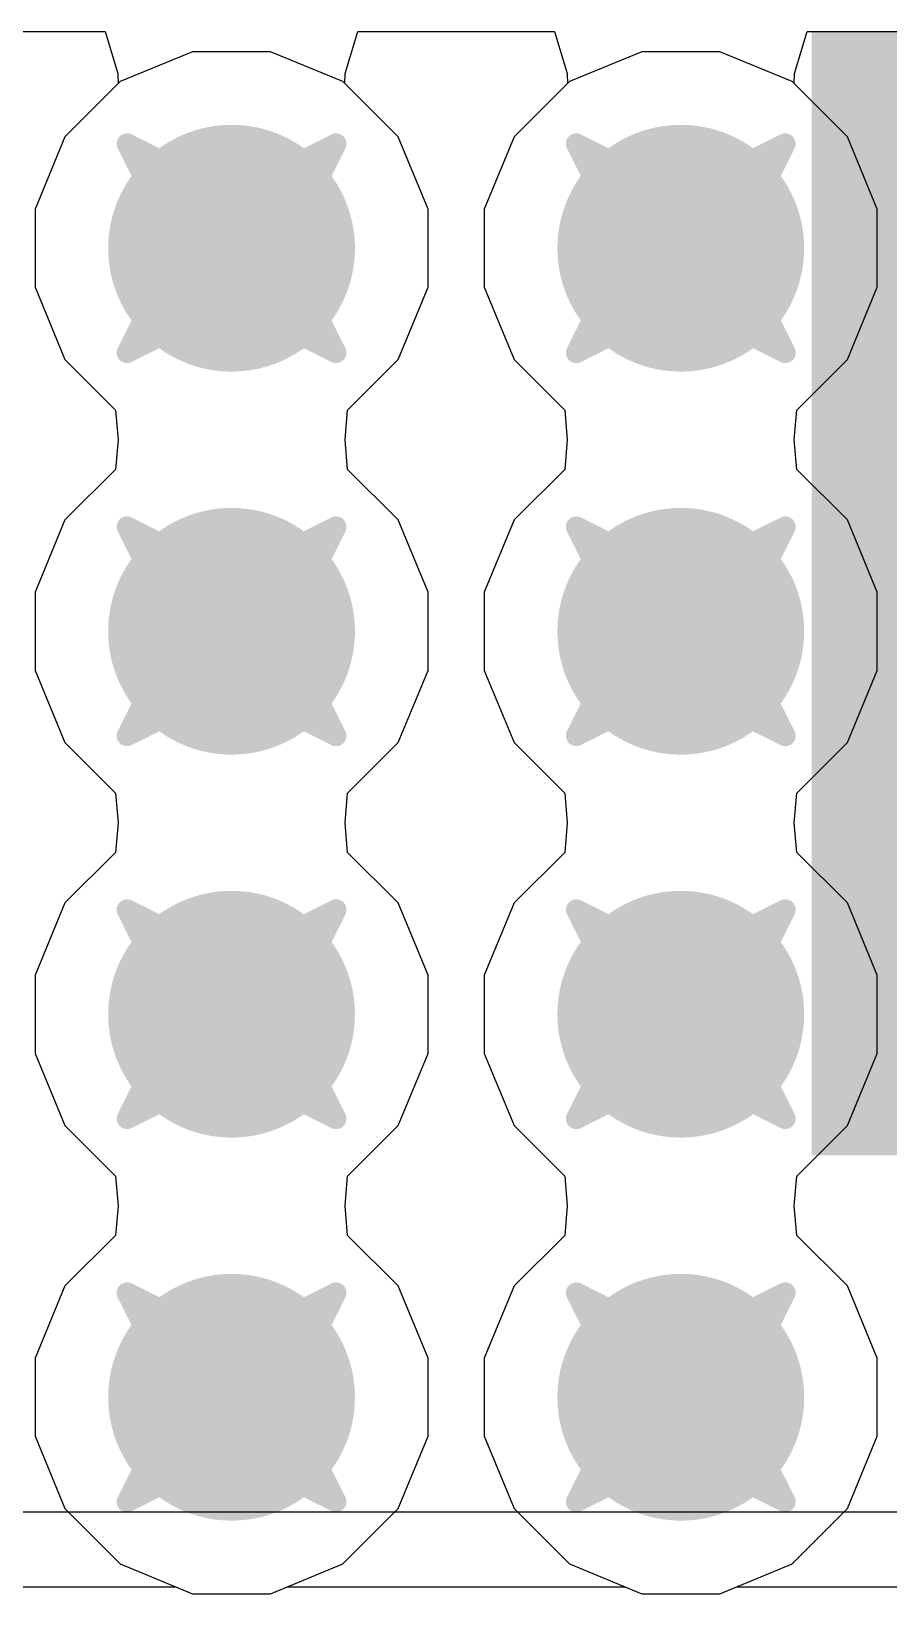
# Model space of a CAD drawing. Header units: inches. Extents: x 0 to 13.9, y -0.2 to 3.4.
# Drawn here: x 1.1628 to 1.2449, y 2.4462 to 2.5958 of the extents above; entities that cross this region are included whole.
import ezdxf

# ---------------------------------------------------------------- set-up
doc = ezdxf.new("R2010")
doc.units = ezdxf.units.IN
doc.header["$MEASUREMENT"] = 0
for name, color, linetype in [('Bottom Layer', 5, 'Continuous'), ('Drill Drawing', 1, 'Continuous'), ('Layer 1', 16, 'Continuous'), ('Layer 2', 76, 'Continuous'), ('Top Layer', 1, 'Continuous'), ('Top Paste', 8, 'Continuous'), ('Top Solder', 216, 'Continuous'), ('Via Holes', 16, 'Continuous')]:
    doc.layers.add(name, color=color, linetype=linetype)

msp = doc.modelspace()

# ---------------------------------------------------------------- hatches: boundary and pattern name
at = {"layer": 'Bottom Layer'}
h = msp.add_hatch(color=5, dxfattribs=at)
edge = h.paths.add_edge_path()
edge.add_arc((1.182, 2.575), 0.01181, 0, 360)
h = msp.add_hatch(color=5, dxfattribs=at)
edge = h.paths.add_edge_path()
edge.add_arc((1.225, 2.575), 0.01181, 0, 360)
h = msp.add_hatch(color=5, dxfattribs=at)
edge = h.paths.add_edge_path()
edge.add_arc((1.182, 2.53833), 0.01181, 0, 360)
h = msp.add_hatch(color=5, dxfattribs=at)
edge = h.paths.add_edge_path()
edge.add_arc((1.225, 2.53833), 0.01181, 0, 360)
h = msp.add_hatch(color=5, dxfattribs=at)
edge = h.paths.add_edge_path()
edge.add_arc((1.182, 2.50167), 0.01181, 0, 360)
h = msp.add_hatch(color=5, dxfattribs=at)
edge = h.paths.add_edge_path()
edge.add_arc((1.225, 2.50167), 0.01181, 0, 360)
h = msp.add_hatch(color=5, dxfattribs=at)
edge = h.paths.add_edge_path()
edge.add_arc((1.182, 2.465), 0.01181, 0, 360)
h = msp.add_hatch(color=5, dxfattribs=at)
edge = h.paths.add_edge_path()
edge.add_arc((1.225, 2.465), 0.01181, 0, 360)
at = {"layer": 'Layer 1'}
h = msp.add_hatch(color=16, dxfattribs=at)
edge = h.paths.add_edge_path()
edge.add_arc((1.182, 2.575), 0.01181, 0, 360)
h = msp.add_hatch(color=16, dxfattribs=at)
edge = h.paths.add_edge_path()
edge.add_arc((1.225, 2.575), 0.01181, 0, 360)
h = msp.add_hatch(color=16, dxfattribs=at)
edge = h.paths.add_edge_path()
edge.add_arc((1.182, 2.53833), 0.01181, 0, 360)
h = msp.add_hatch(color=16, dxfattribs=at)
edge = h.paths.add_edge_path()
edge.add_arc((1.225, 2.53833), 0.01181, 0, 360)
h = msp.add_hatch(color=16, dxfattribs=at)
edge = h.paths.add_edge_path()
edge.add_arc((1.182, 2.50167), 0.01181, 0, 360)
h = msp.add_hatch(color=16, dxfattribs=at)
edge = h.paths.add_edge_path()
edge.add_arc((1.225, 2.50167), 0.01181, 0, 360)
h = msp.add_hatch(color=16, dxfattribs=at)
edge = h.paths.add_edge_path()
edge.add_arc((1.182, 2.465), 0.01181, 0, 360)
h = msp.add_hatch(color=16, dxfattribs=at)
edge = h.paths.add_edge_path()
edge.add_arc((1.225, 2.465), 0.01181, 0, 360)
at = {"layer": 'Layer 2'}
h = msp.add_hatch(color=76, dxfattribs=at)
edge = h.paths.add_edge_path()
edge.add_arc((1.182, 2.575), 0.01181, 0, 360)
h = msp.add_hatch(color=76, dxfattribs=at)
edge = h.paths.add_edge_path()
edge.add_arc((1.225, 2.575), 0.01181, 0, 360)
h = msp.add_hatch(color=76, dxfattribs=at)
edge = h.paths.add_edge_path()
edge.add_arc((1.182, 2.53833), 0.01181, 0, 360)
h = msp.add_hatch(color=76, dxfattribs=at)
edge = h.paths.add_edge_path()
edge.add_arc((1.225, 2.53833), 0.01181, 0, 360)
h = msp.add_hatch(color=76, dxfattribs=at)
edge = h.paths.add_edge_path()
edge.add_arc((1.182, 2.50167), 0.01181, 0, 360)
h = msp.add_hatch(color=76, dxfattribs=at)
edge = h.paths.add_edge_path()
edge.add_arc((1.225, 2.50167), 0.01181, 0, 360)
h = msp.add_hatch(color=76, dxfattribs=at)
edge = h.paths.add_edge_path()
edge.add_arc((1.182, 2.465), 0.01181, 0, 360)
h = msp.add_hatch(color=76, dxfattribs=at)
edge = h.paths.add_edge_path()
edge.add_arc((1.225, 2.465), 0.01181, 0, 360)
at = {"layer": 'Top Layer'}
msp.add_hatch(color=1, dxfattribs=at).paths.add_polyline_path([(1.24154, 2.49217), (1.24154, 2.59177), (1.45846, 2.59177), (1.45846, 2.49217)])
h = msp.add_hatch(color=1, dxfattribs=at)
edge = h.paths.add_edge_path()
edge.add_arc((1.182, 2.575), 0.01181, 0, 360)
h = msp.add_hatch(color=1, dxfattribs=at)
edge = h.paths.add_edge_path()
edge.add_arc((1.225, 2.575), 0.01181, 0, 360)
h = msp.add_hatch(color=1, dxfattribs=at)
edge = h.paths.add_edge_path()
edge.add_arc((1.182, 2.53833), 0.01181, 0, 360)
h = msp.add_hatch(color=1, dxfattribs=at)
edge = h.paths.add_edge_path()
edge.add_arc((1.225, 2.53833), 0.01181, 0, 360)
h = msp.add_hatch(color=1, dxfattribs=at)
edge = h.paths.add_edge_path()
edge.add_arc((1.182, 2.50167), 0.01181, 0, 360)
h = msp.add_hatch(color=1, dxfattribs=at)
edge = h.paths.add_edge_path()
edge.add_arc((1.225, 2.50167), 0.01181, 0, 360)
h = msp.add_hatch(color=1, dxfattribs=at)
edge = h.paths.add_edge_path()
edge.add_arc((1.182, 2.465), 0.01181, 0, 360)
h = msp.add_hatch(color=1, dxfattribs=at)
edge = h.paths.add_edge_path()
edge.add_arc((1.225, 2.465), 0.01181, 0, 360)
at = {"layer": 'Top Paste'}
msp.add_hatch(color=8, dxfattribs=at).paths.add_polyline_path([(1.24154, 2.49217), (1.24154, 2.59177), (1.45846, 2.59177), (1.45846, 2.49217)])
at = {"layer": 'Top Solder'}
msp.add_hatch(color=216, dxfattribs=at).paths.add_polyline_path([(1.23754, 2.48817), (1.23754, 2.59577), (1.46246, 2.59577), (1.46246, 2.48817)])
at = {"layer": 'Via Holes'}
h = msp.add_hatch(color=7, dxfattribs=at)
edge = h.paths.add_edge_path()
edge.add_arc((1.182, 2.575), 0.00591, 0, 360)
h = msp.add_hatch(color=7, dxfattribs=at)
edge = h.paths.add_edge_path()
edge.add_arc((1.225, 2.575), 0.00591, 0, 360)
h = msp.add_hatch(color=7, dxfattribs=at)
edge = h.paths.add_edge_path()
edge.add_arc((1.182, 2.53833), 0.00591, 0, 360)
h = msp.add_hatch(color=7, dxfattribs=at)
edge = h.paths.add_edge_path()
edge.add_arc((1.225, 2.53833), 0.00591, 0, 360)
h = msp.add_hatch(color=7, dxfattribs=at)
edge = h.paths.add_edge_path()
edge.add_arc((1.182, 2.50167), 0.00591, 0, 360)
h = msp.add_hatch(color=7, dxfattribs=at)
edge = h.paths.add_edge_path()
edge.add_arc((1.225, 2.50167), 0.00591, 0, 360)
h = msp.add_hatch(color=7, dxfattribs=at)
edge = h.paths.add_edge_path()
edge.add_arc((1.182, 2.465), 0.00591, 0, 360)
h = msp.add_hatch(color=7, dxfattribs=at)
edge = h.paths.add_edge_path()
edge.add_arc((1.225, 2.465), 0.00591, 0, 360)

# ---------------------------------------------------------------- linework, layer by layer
at = {"layer": 'Bottom Layer'}
for p, q in [((1.17826, 2.59381), (1.17134, 2.59095)), ((1.18574, 2.59381), (1.17826, 2.59381)), ((1.19266, 2.59095), (1.18574, 2.59381)), ((1.22126, 2.59381), (1.21434, 2.59095)), ((1.22874, 2.59381), (1.22126, 2.59381)), ((1.23566, 2.59095), (1.22874, 2.59381)), ((1.17134, 2.59095), (1.16605, 2.58566)), ((1.19795, 2.58566), (1.19266, 2.59095)), ((1.21434, 2.59095), (1.20905, 2.58566)), ((1.24095, 2.58566), (1.23566, 2.59095)), ((1.16605, 2.58566), (1.16319, 2.57874)), ((1.20081, 2.57874), (1.19795, 2.58566)), ((1.20905, 2.58566), (1.20619, 2.57874)), ((1.24381, 2.57874), (1.24095, 2.58566)), ((1.16319, 2.57874), (1.16319, 2.57126)), ((1.20081, 2.57126), (1.20081, 2.57874)), ((1.20619, 2.57874), (1.20619, 2.57126)), ((1.24381, 2.57126), (1.24381, 2.57874)), ((1.16319, 2.57126), (1.16605, 2.56434)), ((1.19795, 2.56434), (1.20081, 2.57126)), ((1.20619, 2.57126), (1.20905, 2.56434)), ((1.24095, 2.56434), (1.24381, 2.57126)), ((1.16605, 2.56434), (1.17089, 2.55951)), ((1.19311, 2.55951), (1.19795, 2.56434)), ((1.20905, 2.56434), (1.21389, 2.55951)), ((1.23611, 2.55951), (1.24095, 2.56434)), ((1.17089, 2.55951), (1.17114, 2.55667)), ((1.19286, 2.55667), (1.19311, 2.55951)), ((1.21389, 2.55951), (1.21414, 2.55667)), ((1.23586, 2.55667), (1.23611, 2.55951)), ((1.17114, 2.55667), (1.17089, 2.55383)), ((1.19311, 2.55383), (1.19286, 2.55667)), ((1.21414, 2.55667), (1.21389, 2.55383)), ((1.23611, 2.55383), (1.23586, 2.55667)), ((1.17089, 2.55383), (1.16605, 2.54899)), ((1.19795, 2.54899), (1.19311, 2.55383)), ((1.21389, 2.55383), (1.20905, 2.54899)), ((1.24095, 2.54899), (1.23611, 2.55383)), ((1.16605, 2.54899), (1.16319, 2.54207)), ((1.20081, 2.54207), (1.19795, 2.54899)), ((1.20905, 2.54899), (1.20619, 2.54207)), ((1.24381, 2.54207), (1.24095, 2.54899)), ((1.16319, 2.54207), (1.16319, 2.53459)), ((1.20081, 2.53459), (1.20081, 2.54207)), ((1.20619, 2.54207), (1.20619, 2.53459)), ((1.24381, 2.53459), (1.24381, 2.54207)), ((1.16319, 2.53459), (1.16605, 2.52768)), ((1.19795, 2.52768), (1.20081, 2.53459)), ((1.20619, 2.53459), (1.20905, 2.52768)), ((1.24095, 2.52768), (1.24381, 2.53459)), ((1.16605, 2.52768), (1.17089, 2.52284)), ((1.19311, 2.52284), (1.19795, 2.52768)), ((1.20905, 2.52768), (1.21389, 2.52284)), ((1.23611, 2.52284), (1.24095, 2.52768)), ((1.17089, 2.52284), (1.17114, 2.52)), ((1.19286, 2.52), (1.19311, 2.52284)), ((1.21389, 2.52284), (1.21414, 2.52)), ((1.23586, 2.52), (1.23611, 2.52284)), ((1.17114, 2.52), (1.17089, 2.51716)), ((1.19311, 2.51716), (1.19286, 2.52)), ((1.21414, 2.52), (1.21389, 2.51716)), ((1.23611, 2.51716), (1.23586, 2.52)), ((1.17089, 2.51716), (1.16605, 2.51232)), ((1.19795, 2.51232), (1.19311, 2.51716)), ((1.21389, 2.51716), (1.20905, 2.51232)), ((1.24095, 2.51232), (1.23611, 2.51716)), ((1.16605, 2.51232), (1.16319, 2.50541)), ((1.20081, 2.50541), (1.19795, 2.51232)), ((1.20905, 2.51232), (1.20619, 2.50541)), ((1.24381, 2.50541), (1.24095, 2.51232)), ((1.16319, 2.50541), (1.16319, 2.49792)), ((1.20081, 2.49792), (1.20081, 2.50541)), ((1.20619, 2.50541), (1.20619, 2.49792)), ((1.24381, 2.49792), (1.24381, 2.50541)), ((1.16319, 2.49792), (1.16605, 2.49101)), ((1.19795, 2.49101), (1.20081, 2.49792)), ((1.20619, 2.49792), (1.20905, 2.49101)), ((1.24095, 2.49101), (1.24381, 2.49792)), ((1.16605, 2.49101), (1.17089, 2.48617)), ((1.19311, 2.48617), (1.19795, 2.49101)), ((1.20905, 2.49101), (1.21389, 2.48617)), ((1.23611, 2.48617), (1.24095, 2.49101)), ((1.17089, 2.48617), (1.17114, 2.48333)), ((1.19286, 2.48333), (1.19311, 2.48617)), ((1.21389, 2.48617), (1.21414, 2.48333)), ((1.23586, 2.48333), (1.23611, 2.48617)), ((1.17114, 2.48333), (1.17089, 2.48049)), ((1.19311, 2.48049), (1.19286, 2.48333)), ((1.21414, 2.48333), (1.21389, 2.48049)), ((1.23611, 2.48049), (1.23586, 2.48333)), ((1.17089, 2.48049), (1.16605, 2.47566)), ((1.19795, 2.47566), (1.19311, 2.48049)), ((1.21389, 2.48049), (1.20905, 2.47566)), ((1.24095, 2.47566), (1.23611, 2.48049)), ((1.16605, 2.47566), (1.16319, 2.46874)), ((1.20081, 2.46874), (1.19795, 2.47566)), ((1.20905, 2.47566), (1.20619, 2.46874)), ((1.24381, 2.46874), (1.24095, 2.47566)), ((1.16319, 2.46874), (1.16319, 2.46126)), ((1.20081, 2.46126), (1.20081, 2.46874)), ((1.20619, 2.46874), (1.20619, 2.46126)), ((1.24381, 2.46126), (1.24381, 2.46874)), ((1.16319, 2.46126), (1.16605, 2.45434)), ((1.19795, 2.45434), (1.20081, 2.46126)), ((1.20619, 2.46126), (1.20905, 2.45434)), ((1.24095, 2.45434), (1.24381, 2.46126)), ((1.16605, 2.45434), (1.17134, 2.44905)), ((1.19266, 2.44905), (1.19795, 2.45434)), ((1.20905, 2.45434), (1.21434, 2.44905)), ((1.23566, 2.44905), (1.24095, 2.45434)), ((1.17134, 2.44905), (1.17826, 2.44619)), ((1.18574, 2.44619), (1.19266, 2.44905)), ((1.21434, 2.44905), (1.22126, 2.44619)), ((1.22874, 2.44619), (1.23566, 2.44905)), ((1.17826, 2.44619), (1.18574, 2.44619)), ((1.22126, 2.44619), (1.22874, 2.44619))]:
    msp.add_line(p, q, dxfattribs=at)
at = {"layer": 'Drill Drawing'}
for points in [[(1.172, 2.585, 0.002, 0.002, 0), (1.182, 2.58, 0.002, 0.002, 0)], [(1.172, 2.585, 0.002, 0.002, 0), (1.177, 2.575, 0.002, 0.002, 0)], [(1.182, 2.58, 0.002, 0.002, 0), (1.192, 2.585, 0.002, 0.002, 0)], [(1.187, 2.575, 0.002, 0.002, 0), (1.192, 2.585, 0.002, 0.002, 0)], [(1.215, 2.585, 0.002, 0.002, 0), (1.225, 2.58, 0.002, 0.002, 0)], [(1.215, 2.585, 0.002, 0.002, 0), (1.22, 2.575, 0.002, 0.002, 0)], [(1.225, 2.58, 0.002, 0.002, 0), (1.235, 2.585, 0.002, 0.002, 0)], [(1.23, 2.575, 0.002, 0.002, 0), (1.235, 2.585, 0.002, 0.002, 0)], [(1.176, 2.581, 0.002, 0.002, 0), (1.182, 2.578, 0.002, 0.002, 0)], [(1.176, 2.581, 0.002, 0.002, 0), (1.179, 2.575, 0.002, 0.002, 0)], [(1.182, 2.578, 0.002, 0.002, 0), (1.188, 2.581, 0.002, 0.002, 0)], [(1.185, 2.575, 0.002, 0.002, 0), (1.188, 2.581, 0.002, 0.002, 0)], [(1.219, 2.581, 0.002, 0.002, 0), (1.225, 2.578, 0.002, 0.002, 0)], [(1.219, 2.581, 0.002, 0.002, 0), (1.222, 2.575, 0.002, 0.002, 0)], [(1.225, 2.578, 0.002, 0.002, 0), (1.231, 2.581, 0.002, 0.002, 0)], [(1.228, 2.575, 0.002, 0.002, 0), (1.231, 2.581, 0.002, 0.002, 0)], [(1.172, 2.565, 0.002, 0.002, 0), (1.177, 2.575, 0.002, 0.002, 0)], [(1.176, 2.569, 0.002, 0.002, 0), (1.179, 2.575, 0.002, 0.002, 0)], [(1.185, 2.575, 0.002, 0.002, 0), (1.188, 2.569, 0.002, 0.002, 0)], [(1.187, 2.575, 0.002, 0.002, 0), (1.192, 2.565, 0.002, 0.002, 0)], [(1.215, 2.565, 0.002, 0.002, 0), (1.22, 2.575, 0.002, 0.002, 0)], [(1.219, 2.569, 0.002, 0.002, 0), (1.222, 2.575, 0.002, 0.002, 0)], [(1.228, 2.575, 0.002, 0.002, 0), (1.231, 2.569, 0.002, 0.002, 0)], [(1.23, 2.575, 0.002, 0.002, 0), (1.235, 2.565, 0.002, 0.002, 0)], [(1.176, 2.569, 0.002, 0.002, 0), (1.182, 2.572, 0.002, 0.002, 0)], [(1.182, 2.572, 0.002, 0.002, 0), (1.188, 2.569, 0.002, 0.002, 0)], [(1.219, 2.569, 0.002, 0.002, 0), (1.225, 2.572, 0.002, 0.002, 0)], [(1.225, 2.572, 0.002, 0.002, 0), (1.231, 2.569, 0.002, 0.002, 0)], [(1.172, 2.565, 0.002, 0.002, 0), (1.182, 2.57, 0.002, 0.002, 0)], [(1.182, 2.57, 0.002, 0.002, 0), (1.192, 2.565, 0.002, 0.002, 0)], [(1.215, 2.565, 0.002, 0.002, 0), (1.225, 2.57, 0.002, 0.002, 0)], [(1.225, 2.57, 0.002, 0.002, 0), (1.235, 2.565, 0.002, 0.002, 0)], [(1.172, 2.54833, 0.002, 0.002, 0), (1.182, 2.54333, 0.002, 0.002, 0)], [(1.172, 2.54833, 0.002, 0.002, 0), (1.177, 2.53833, 0.002, 0.002, 0)], [(1.182, 2.54333, 0.002, 0.002, 0), (1.192, 2.54833, 0.002, 0.002, 0)], [(1.187, 2.53833, 0.002, 0.002, 0), (1.192, 2.54833, 0.002, 0.002, 0)], [(1.215, 2.54833, 0.002, 0.002, 0), (1.225, 2.54333, 0.002, 0.002, 0)], [(1.215, 2.54833, 0.002, 0.002, 0), (1.22, 2.53833, 0.002, 0.002, 0)], [(1.225, 2.54333, 0.002, 0.002, 0), (1.235, 2.54833, 0.002, 0.002, 0)], [(1.23, 2.53833, 0.002, 0.002, 0), (1.235, 2.54833, 0.002, 0.002, 0)], [(1.176, 2.54433, 0.002, 0.002, 0), (1.182, 2.54133, 0.002, 0.002, 0)], [(1.176, 2.54433, 0.002, 0.002, 0), (1.179, 2.53833, 0.002, 0.002, 0)], [(1.182, 2.54133, 0.002, 0.002, 0), (1.188, 2.54433, 0.002, 0.002, 0)], [(1.185, 2.53833, 0.002, 0.002, 0), (1.188, 2.54433, 0.002, 0.002, 0)], [(1.219, 2.54433, 0.002, 0.002, 0), (1.225, 2.54133, 0.002, 0.002, 0)], [(1.219, 2.54433, 0.002, 0.002, 0), (1.222, 2.53833, 0.002, 0.002, 0)], [(1.225, 2.54133, 0.002, 0.002, 0), (1.231, 2.54433, 0.002, 0.002, 0)], [(1.228, 2.53833, 0.002, 0.002, 0), (1.231, 2.54433, 0.002, 0.002, 0)], [(1.172, 2.52833, 0.002, 0.002, 0), (1.177, 2.53833, 0.002, 0.002, 0)], [(1.176, 2.53233, 0.002, 0.002, 0), (1.179, 2.53833, 0.002, 0.002, 0)], [(1.185, 2.53833, 0.002, 0.002, 0), (1.188, 2.53233, 0.002, 0.002, 0)], [(1.187, 2.53833, 0.002, 0.002, 0), (1.192, 2.52833, 0.002, 0.002, 0)], [(1.215, 2.52833, 0.002, 0.002, 0), (1.22, 2.53833, 0.002, 0.002, 0)], [(1.219, 2.53233, 0.002, 0.002, 0), (1.222, 2.53833, 0.002, 0.002, 0)], [(1.228, 2.53833, 0.002, 0.002, 0), (1.231, 2.53233, 0.002, 0.002, 0)], [(1.23, 2.53833, 0.002, 0.002, 0), (1.235, 2.52833, 0.002, 0.002, 0)], [(1.176, 2.53233, 0.002, 0.002, 0), (1.182, 2.53533, 0.002, 0.002, 0)], [(1.182, 2.53533, 0.002, 0.002, 0), (1.188, 2.53233, 0.002, 0.002, 0)], [(1.219, 2.53233, 0.002, 0.002, 0), (1.225, 2.53533, 0.002, 0.002, 0)], [(1.225, 2.53533, 0.002, 0.002, 0), (1.231, 2.53233, 0.002, 0.002, 0)], [(1.172, 2.52833, 0.002, 0.002, 0), (1.182, 2.53333, 0.002, 0.002, 0)], [(1.182, 2.53333, 0.002, 0.002, 0), (1.192, 2.52833, 0.002, 0.002, 0)], [(1.215, 2.52833, 0.002, 0.002, 0), (1.225, 2.53333, 0.002, 0.002, 0)], [(1.225, 2.53333, 0.002, 0.002, 0), (1.235, 2.52833, 0.002, 0.002, 0)], [(1.172, 2.51167, 0.002, 0.002, 0), (1.182, 2.50667, 0.002, 0.002, 0)], [(1.172, 2.51167, 0.002, 0.002, 0), (1.177, 2.50167, 0.002, 0.002, 0)], [(1.182, 2.50667, 0.002, 0.002, 0), (1.192, 2.51167, 0.002, 0.002, 0)], [(1.187, 2.50167, 0.002, 0.002, 0), (1.192, 2.51167, 0.002, 0.002, 0)], [(1.215, 2.51167, 0.002, 0.002, 0), (1.225, 2.50667, 0.002, 0.002, 0)], [(1.215, 2.51167, 0.002, 0.002, 0), (1.22, 2.50167, 0.002, 0.002, 0)], [(1.225, 2.50667, 0.002, 0.002, 0), (1.235, 2.51167, 0.002, 0.002, 0)], [(1.23, 2.50167, 0.002, 0.002, 0), (1.235, 2.51167, 0.002, 0.002, 0)], [(1.176, 2.50767, 0.002, 0.002, 0), (1.182, 2.50467, 0.002, 0.002, 0)], [(1.176, 2.50767, 0.002, 0.002, 0), (1.179, 2.50167, 0.002, 0.002, 0)], [(1.182, 2.50467, 0.002, 0.002, 0), (1.188, 2.50767, 0.002, 0.002, 0)], [(1.185, 2.50167, 0.002, 0.002, 0), (1.188, 2.50767, 0.002, 0.002, 0)], [(1.219, 2.50767, 0.002, 0.002, 0), (1.225, 2.50467, 0.002, 0.002, 0)], [(1.219, 2.50767, 0.002, 0.002, 0), (1.222, 2.50167, 0.002, 0.002, 0)], [(1.225, 2.50467, 0.002, 0.002, 0), (1.231, 2.50767, 0.002, 0.002, 0)], [(1.228, 2.50167, 0.002, 0.002, 0), (1.231, 2.50767, 0.002, 0.002, 0)], [(1.172, 2.49167, 0.002, 0.002, 0), (1.177, 2.50167, 0.002, 0.002, 0)], [(1.176, 2.49567, 0.002, 0.002, 0), (1.179, 2.50167, 0.002, 0.002, 0)], [(1.185, 2.50167, 0.002, 0.002, 0), (1.188, 2.49567, 0.002, 0.002, 0)], [(1.187, 2.50167, 0.002, 0.002, 0), (1.192, 2.49167, 0.002, 0.002, 0)], [(1.215, 2.49167, 0.002, 0.002, 0), (1.22, 2.50167, 0.002, 0.002, 0)], [(1.219, 2.49567, 0.002, 0.002, 0), (1.222, 2.50167, 0.002, 0.002, 0)], [(1.228, 2.50167, 0.002, 0.002, 0), (1.231, 2.49567, 0.002, 0.002, 0)], [(1.23, 2.50167, 0.002, 0.002, 0), (1.235, 2.49167, 0.002, 0.002, 0)], [(1.176, 2.49567, 0.002, 0.002, 0), (1.182, 2.49867, 0.002, 0.002, 0)], [(1.182, 2.49867, 0.002, 0.002, 0), (1.188, 2.49567, 0.002, 0.002, 0)], [(1.219, 2.49567, 0.002, 0.002, 0), (1.225, 2.49867, 0.002, 0.002, 0)], [(1.225, 2.49867, 0.002, 0.002, 0), (1.231, 2.49567, 0.002, 0.002, 0)], [(1.172, 2.49167, 0.002, 0.002, 0), (1.182, 2.49667, 0.002, 0.002, 0)], [(1.182, 2.49667, 0.002, 0.002, 0), (1.192, 2.49167, 0.002, 0.002, 0)], [(1.215, 2.49167, 0.002, 0.002, 0), (1.225, 2.49667, 0.002, 0.002, 0)], [(1.225, 2.49667, 0.002, 0.002, 0), (1.235, 2.49167, 0.002, 0.002, 0)], [(1.172, 2.475, 0.002, 0.002, 0), (1.182, 2.47, 0.002, 0.002, 0)], [(1.172, 2.475, 0.002, 0.002, 0), (1.177, 2.465, 0.002, 0.002, 0)], [(1.182, 2.47, 0.002, 0.002, 0), (1.192, 2.475, 0.002, 0.002, 0)], [(1.187, 2.465, 0.002, 0.002, 0), (1.192, 2.475, 0.002, 0.002, 0)], [(1.215, 2.475, 0.002, 0.002, 0), (1.225, 2.47, 0.002, 0.002, 0)], [(1.215, 2.475, 0.002, 0.002, 0), (1.22, 2.465, 0.002, 0.002, 0)], [(1.225, 2.47, 0.002, 0.002, 0), (1.235, 2.475, 0.002, 0.002, 0)], [(1.23, 2.465, 0.002, 0.002, 0), (1.235, 2.475, 0.002, 0.002, 0)], [(1.176, 2.471, 0.002, 0.002, 0), (1.182, 2.468, 0.002, 0.002, 0)], [(1.176, 2.471, 0.002, 0.002, 0), (1.179, 2.465, 0.002, 0.002, 0)], [(1.182, 2.468, 0.002, 0.002, 0), (1.188, 2.471, 0.002, 0.002, 0)], [(1.185, 2.465, 0.002, 0.002, 0), (1.188, 2.471, 0.002, 0.002, 0)], [(1.219, 2.471, 0.002, 0.002, 0), (1.225, 2.468, 0.002, 0.002, 0)], [(1.219, 2.471, 0.002, 0.002, 0), (1.222, 2.465, 0.002, 0.002, 0)], [(1.225, 2.468, 0.002, 0.002, 0), (1.231, 2.471, 0.002, 0.002, 0)], [(1.228, 2.465, 0.002, 0.002, 0), (1.231, 2.471, 0.002, 0.002, 0)], [(1.172, 2.455, 0.002, 0.002, 0), (1.177, 2.465, 0.002, 0.002, 0)], [(1.176, 2.459, 0.002, 0.002, 0), (1.179, 2.465, 0.002, 0.002, 0)], [(1.185, 2.465, 0.002, 0.002, 0), (1.188, 2.459, 0.002, 0.002, 0)], [(1.187, 2.465, 0.002, 0.002, 0), (1.192, 2.455, 0.002, 0.002, 0)], [(1.215, 2.455, 0.002, 0.002, 0), (1.22, 2.465, 0.002, 0.002, 0)], [(1.219, 2.459, 0.002, 0.002, 0), (1.222, 2.465, 0.002, 0.002, 0)], [(1.228, 2.465, 0.002, 0.002, 0), (1.231, 2.459, 0.002, 0.002, 0)], [(1.23, 2.465, 0.002, 0.002, 0), (1.235, 2.455, 0.002, 0.002, 0)], [(1.176, 2.459, 0.002, 0.002, 0), (1.182, 2.462, 0.002, 0.002, 0)], [(1.182, 2.462, 0.002, 0.002, 0), (1.188, 2.459, 0.002, 0.002, 0)], [(1.219, 2.459, 0.002, 0.002, 0), (1.225, 2.462, 0.002, 0.002, 0)], [(1.225, 2.462, 0.002, 0.002, 0), (1.231, 2.459, 0.002, 0.002, 0)], [(1.172, 2.455, 0.002, 0.002, 0), (1.182, 2.46, 0.002, 0.002, 0)], [(1.182, 2.46, 0.002, 0.002, 0), (1.192, 2.455, 0.002, 0.002, 0)], [(1.215, 2.455, 0.002, 0.002, 0), (1.225, 2.46, 0.002, 0.002, 0)], [(1.225, 2.46, 0.002, 0.002, 0), (1.235, 2.455, 0.002, 0.002, 0)]]:
    msp.add_lwpolyline(points, format="xyseb", dxfattribs=at)
for points in [[(1.1715, 2.585, 0.001, 0.001, 1), (1.1725, 2.585, 0.001, 0.001, 1)], [(1.1715, 2.585, 0.001, 0.001, 1), (1.1725, 2.585, 0.001, 0.001, 1)], [(1.1915, 2.585, 0.001, 0.001, 1), (1.1925, 2.585, 0.001, 0.001, 1)], [(1.1915, 2.585, 0.001, 0.001, 1), (1.1925, 2.585, 0.001, 0.001, 1)], [(1.2145, 2.585, 0.001, 0.001, 1), (1.2155, 2.585, 0.001, 0.001, 1)], [(1.2145, 2.585, 0.001, 0.001, 1), (1.2155, 2.585, 0.001, 0.001, 1)], [(1.2345, 2.585, 0.001, 0.001, 1), (1.2355, 2.585, 0.001, 0.001, 1)], [(1.2345, 2.585, 0.001, 0.001, 1), (1.2355, 2.585, 0.001, 0.001, 1)], [(1.1755, 2.581, 0.001, 0.001, 1), (1.1765, 2.581, 0.001, 0.001, 1)], [(1.1755, 2.581, 0.001, 0.001, 1), (1.1765, 2.581, 0.001, 0.001, 1)], [(1.1875, 2.581, 0.001, 0.001, 1), (1.1885, 2.581, 0.001, 0.001, 1)], [(1.1875, 2.581, 0.001, 0.001, 1), (1.1885, 2.581, 0.001, 0.001, 1)], [(1.2185, 2.581, 0.001, 0.001, 1), (1.2195, 2.581, 0.001, 0.001, 1)], [(1.2185, 2.581, 0.001, 0.001, 1), (1.2195, 2.581, 0.001, 0.001, 1)], [(1.2305, 2.581, 0.001, 0.001, 1), (1.2315, 2.581, 0.001, 0.001, 1)], [(1.2305, 2.581, 0.001, 0.001, 1), (1.2315, 2.581, 0.001, 0.001, 1)], [(1.1815, 2.58, 0.001, 0.001, 1), (1.1825, 2.58, 0.001, 0.001, 1)], [(1.1815, 2.58, 0.001, 0.001, 1), (1.1825, 2.58, 0.001, 0.001, 1)], [(1.2245, 2.58, 0.001, 0.001, 1), (1.2255, 2.58, 0.001, 0.001, 1)], [(1.2245, 2.58, 0.001, 0.001, 1), (1.2255, 2.58, 0.001, 0.001, 1)], [(1.1815, 2.578, 0.001, 0.001, 1), (1.1825, 2.578, 0.001, 0.001, 1)], [(1.1815, 2.578, 0.001, 0.001, 1), (1.1825, 2.578, 0.001, 0.001, 1)], [(1.2245, 2.578, 0.001, 0.001, 1), (1.2255, 2.578, 0.001, 0.001, 1)], [(1.2245, 2.578, 0.001, 0.001, 1), (1.2255, 2.578, 0.001, 0.001, 1)], [(1.1765, 2.575, 0.001, 0.001, 1), (1.1775, 2.575, 0.001, 0.001, 1)], [(1.1765, 2.575, 0.001, 0.001, 1), (1.1775, 2.575, 0.001, 0.001, 1)], [(1.1785, 2.575, 0.001, 0.001, 1), (1.1795, 2.575, 0.001, 0.001, 1)], [(1.1785, 2.575, 0.001, 0.001, 1), (1.1795, 2.575, 0.001, 0.001, 1)], [(1.1845, 2.575, 0.001, 0.001, 1), (1.1855, 2.575, 0.001, 0.001, 1)], [(1.1845, 2.575, 0.001, 0.001, 1), (1.1855, 2.575, 0.001, 0.001, 1)], [(1.1865, 2.575, 0.001, 0.001, 1), (1.1875, 2.575, 0.001, 0.001, 1)], [(1.1865, 2.575, 0.001, 0.001, 1), (1.1875, 2.575, 0.001, 0.001, 1)], [(1.2195, 2.575, 0.001, 0.001, 1), (1.2205, 2.575, 0.001, 0.001, 1)], [(1.2195, 2.575, 0.001, 0.001, 1), (1.2205, 2.575, 0.001, 0.001, 1)], [(1.2215, 2.575, 0.001, 0.001, 1), (1.2225, 2.575, 0.001, 0.001, 1)], [(1.2215, 2.575, 0.001, 0.001, 1), (1.2225, 2.575, 0.001, 0.001, 1)], [(1.2275, 2.575, 0.001, 0.001, 1), (1.2285, 2.575, 0.001, 0.001, 1)], [(1.2275, 2.575, 0.001, 0.001, 1), (1.2285, 2.575, 0.001, 0.001, 1)], [(1.2295, 2.575, 0.001, 0.001, 1), (1.2305, 2.575, 0.001, 0.001, 1)], [(1.2295, 2.575, 0.001, 0.001, 1), (1.2305, 2.575, 0.001, 0.001, 1)], [(1.1815, 2.572, 0.001, 0.001, 1), (1.1825, 2.572, 0.001, 0.001, 1)], [(1.1815, 2.572, 0.001, 0.001, 1), (1.1825, 2.572, 0.001, 0.001, 1)], [(1.2245, 2.572, 0.001, 0.001, 1), (1.2255, 2.572, 0.001, 0.001, 1)], [(1.2245, 2.572, 0.001, 0.001, 1), (1.2255, 2.572, 0.001, 0.001, 1)], [(1.1755, 2.569, 0.001, 0.001, 1), (1.1765, 2.569, 0.001, 0.001, 1)], [(1.1755, 2.569, 0.001, 0.001, 1), (1.1765, 2.569, 0.001, 0.001, 1)], [(1.1815, 2.57, 0.001, 0.001, 1), (1.1825, 2.57, 0.001, 0.001, 1)], [(1.1815, 2.57, 0.001, 0.001, 1), (1.1825, 2.57, 0.001, 0.001, 1)], [(1.1875, 2.569, 0.001, 0.001, 1), (1.1885, 2.569, 0.001, 0.001, 1)], [(1.1875, 2.569, 0.001, 0.001, 1), (1.1885, 2.569, 0.001, 0.001, 1)], [(1.2185, 2.569, 0.001, 0.001, 1), (1.2195, 2.569, 0.001, 0.001, 1)], [(1.2185, 2.569, 0.001, 0.001, 1), (1.2195, 2.569, 0.001, 0.001, 1)], [(1.2245, 2.57, 0.001, 0.001, 1), (1.2255, 2.57, 0.001, 0.001, 1)], [(1.2245, 2.57, 0.001, 0.001, 1), (1.2255, 2.57, 0.001, 0.001, 1)], [(1.2305, 2.569, 0.001, 0.001, 1), (1.2315, 2.569, 0.001, 0.001, 1)], [(1.2305, 2.569, 0.001, 0.001, 1), (1.2315, 2.569, 0.001, 0.001, 1)], [(1.1715, 2.565, 0.001, 0.001, 1), (1.1725, 2.565, 0.001, 0.001, 1)], [(1.1715, 2.565, 0.001, 0.001, 1), (1.1725, 2.565, 0.001, 0.001, 1)], [(1.1915, 2.565, 0.001, 0.001, 1), (1.1925, 2.565, 0.001, 0.001, 1)], [(1.1915, 2.565, 0.001, 0.001, 1), (1.1925, 2.565, 0.001, 0.001, 1)], [(1.2145, 2.565, 0.001, 0.001, 1), (1.2155, 2.565, 0.001, 0.001, 1)], [(1.2145, 2.565, 0.001, 0.001, 1), (1.2155, 2.565, 0.001, 0.001, 1)], [(1.2345, 2.565, 0.001, 0.001, 1), (1.2355, 2.565, 0.001, 0.001, 1)], [(1.2345, 2.565, 0.001, 0.001, 1), (1.2355, 2.565, 0.001, 0.001, 1)], [(1.1715, 2.54833, 0.001, 0.001, 1), (1.1725, 2.54833, 0.001, 0.001, 1)], [(1.1715, 2.54833, 0.001, 0.001, 1), (1.1725, 2.54833, 0.001, 0.001, 1)], [(1.1915, 2.54833, 0.001, 0.001, 1), (1.1925, 2.54833, 0.001, 0.001, 1)], [(1.1915, 2.54833, 0.001, 0.001, 1), (1.1925, 2.54833, 0.001, 0.001, 1)], [(1.2145, 2.54833, 0.001, 0.001, 1), (1.2155, 2.54833, 0.001, 0.001, 1)], [(1.2145, 2.54833, 0.001, 0.001, 1), (1.2155, 2.54833, 0.001, 0.001, 1)], [(1.2345, 2.54833, 0.001, 0.001, 1), (1.2355, 2.54833, 0.001, 0.001, 1)], [(1.2345, 2.54833, 0.001, 0.001, 1), (1.2355, 2.54833, 0.001, 0.001, 1)], [(1.1755, 2.54433, 0.001, 0.001, 1), (1.1765, 2.54433, 0.001, 0.001, 1)], [(1.1755, 2.54433, 0.001, 0.001, 1), (1.1765, 2.54433, 0.001, 0.001, 1)], [(1.1875, 2.54433, 0.001, 0.001, 1), (1.1885, 2.54433, 0.001, 0.001, 1)], [(1.1875, 2.54433, 0.001, 0.001, 1), (1.1885, 2.54433, 0.001, 0.001, 1)], [(1.2185, 2.54433, 0.001, 0.001, 1), (1.2195, 2.54433, 0.001, 0.001, 1)], [(1.2185, 2.54433, 0.001, 0.001, 1), (1.2195, 2.54433, 0.001, 0.001, 1)], [(1.2305, 2.54433, 0.001, 0.001, 1), (1.2315, 2.54433, 0.001, 0.001, 1)], [(1.2305, 2.54433, 0.001, 0.001, 1), (1.2315, 2.54433, 0.001, 0.001, 1)], [(1.1815, 2.54333, 0.001, 0.001, 1), (1.1825, 2.54333, 0.001, 0.001, 1)], [(1.1815, 2.54333, 0.001, 0.001, 1), (1.1825, 2.54333, 0.001, 0.001, 1)], [(1.2245, 2.54333, 0.001, 0.001, 1), (1.2255, 2.54333, 0.001, 0.001, 1)], [(1.2245, 2.54333, 0.001, 0.001, 1), (1.2255, 2.54333, 0.001, 0.001, 1)], [(1.1815, 2.54133, 0.001, 0.001, 1), (1.1825, 2.54133, 0.001, 0.001, 1)], [(1.1815, 2.54133, 0.001, 0.001, 1), (1.1825, 2.54133, 0.001, 0.001, 1)], [(1.2245, 2.54133, 0.001, 0.001, 1), (1.2255, 2.54133, 0.001, 0.001, 1)], [(1.2245, 2.54133, 0.001, 0.001, 1), (1.2255, 2.54133, 0.001, 0.001, 1)], [(1.1765, 2.53833, 0.001, 0.001, 1), (1.1775, 2.53833, 0.001, 0.001, 1)], [(1.1765, 2.53833, 0.001, 0.001, 1), (1.1775, 2.53833, 0.001, 0.001, 1)], [(1.1785, 2.53833, 0.001, 0.001, 1), (1.1795, 2.53833, 0.001, 0.001, 1)], [(1.1785, 2.53833, 0.001, 0.001, 1), (1.1795, 2.53833, 0.001, 0.001, 1)], [(1.1845, 2.53833, 0.001, 0.001, 1), (1.1855, 2.53833, 0.001, 0.001, 1)], [(1.1845, 2.53833, 0.001, 0.001, 1), (1.1855, 2.53833, 0.001, 0.001, 1)], [(1.1865, 2.53833, 0.001, 0.001, 1), (1.1875, 2.53833, 0.001, 0.001, 1)], [(1.1865, 2.53833, 0.001, 0.001, 1), (1.1875, 2.53833, 0.001, 0.001, 1)], [(1.2195, 2.53833, 0.001, 0.001, 1), (1.2205, 2.53833, 0.001, 0.001, 1)], [(1.2195, 2.53833, 0.001, 0.001, 1), (1.2205, 2.53833, 0.001, 0.001, 1)], [(1.2215, 2.53833, 0.001, 0.001, 1), (1.2225, 2.53833, 0.001, 0.001, 1)], [(1.2215, 2.53833, 0.001, 0.001, 1), (1.2225, 2.53833, 0.001, 0.001, 1)], [(1.2275, 2.53833, 0.001, 0.001, 1), (1.2285, 2.53833, 0.001, 0.001, 1)], [(1.2275, 2.53833, 0.001, 0.001, 1), (1.2285, 2.53833, 0.001, 0.001, 1)], [(1.2295, 2.53833, 0.001, 0.001, 1), (1.2305, 2.53833, 0.001, 0.001, 1)], [(1.2295, 2.53833, 0.001, 0.001, 1), (1.2305, 2.53833, 0.001, 0.001, 1)], [(1.1815, 2.53533, 0.001, 0.001, 1), (1.1825, 2.53533, 0.001, 0.001, 1)], [(1.1815, 2.53533, 0.001, 0.001, 1), (1.1825, 2.53533, 0.001, 0.001, 1)], [(1.2245, 2.53533, 0.001, 0.001, 1), (1.2255, 2.53533, 0.001, 0.001, 1)], [(1.2245, 2.53533, 0.001, 0.001, 1), (1.2255, 2.53533, 0.001, 0.001, 1)], [(1.1815, 2.53333, 0.001, 0.001, 1), (1.1825, 2.53333, 0.001, 0.001, 1)], [(1.1815, 2.53333, 0.001, 0.001, 1), (1.1825, 2.53333, 0.001, 0.001, 1)], [(1.2245, 2.53333, 0.001, 0.001, 1), (1.2255, 2.53333, 0.001, 0.001, 1)], [(1.2245, 2.53333, 0.001, 0.001, 1), (1.2255, 2.53333, 0.001, 0.001, 1)], [(1.1755, 2.53233, 0.001, 0.001, 1), (1.1765, 2.53233, 0.001, 0.001, 1)], [(1.1755, 2.53233, 0.001, 0.001, 1), (1.1765, 2.53233, 0.001, 0.001, 1)], [(1.1875, 2.53233, 0.001, 0.001, 1), (1.1885, 2.53233, 0.001, 0.001, 1)], [(1.1875, 2.53233, 0.001, 0.001, 1), (1.1885, 2.53233, 0.001, 0.001, 1)], [(1.2185, 2.53233, 0.001, 0.001, 1), (1.2195, 2.53233, 0.001, 0.001, 1)], [(1.2185, 2.53233, 0.001, 0.001, 1), (1.2195, 2.53233, 0.001, 0.001, 1)], [(1.2305, 2.53233, 0.001, 0.001, 1), (1.2315, 2.53233, 0.001, 0.001, 1)], [(1.2305, 2.53233, 0.001, 0.001, 1), (1.2315, 2.53233, 0.001, 0.001, 1)], [(1.1715, 2.52833, 0.001, 0.001, 1), (1.1725, 2.52833, 0.001, 0.001, 1)], [(1.1715, 2.52833, 0.001, 0.001, 1), (1.1725, 2.52833, 0.001, 0.001, 1)], [(1.1915, 2.52833, 0.001, 0.001, 1), (1.1925, 2.52833, 0.001, 0.001, 1)], [(1.1915, 2.52833, 0.001, 0.001, 1), (1.1925, 2.52833, 0.001, 0.001, 1)], [(1.2145, 2.52833, 0.001, 0.001, 1), (1.2155, 2.52833, 0.001, 0.001, 1)], [(1.2145, 2.52833, 0.001, 0.001, 1), (1.2155, 2.52833, 0.001, 0.001, 1)], [(1.2345, 2.52833, 0.001, 0.001, 1), (1.2355, 2.52833, 0.001, 0.001, 1)], [(1.2345, 2.52833, 0.001, 0.001, 1), (1.2355, 2.52833, 0.001, 0.001, 1)], [(1.1715, 2.51167, 0.001, 0.001, 1), (1.1725, 2.51167, 0.001, 0.001, 1)], [(1.1715, 2.51167, 0.001, 0.001, 1), (1.1725, 2.51167, 0.001, 0.001, 1)], [(1.1915, 2.51167, 0.001, 0.001, 1), (1.1925, 2.51167, 0.001, 0.001, 1)], [(1.1915, 2.51167, 0.001, 0.001, 1), (1.1925, 2.51167, 0.001, 0.001, 1)], [(1.2145, 2.51167, 0.001, 0.001, 1), (1.2155, 2.51167, 0.001, 0.001, 1)], [(1.2145, 2.51167, 0.001, 0.001, 1), (1.2155, 2.51167, 0.001, 0.001, 1)], [(1.2345, 2.51167, 0.001, 0.001, 1), (1.2355, 2.51167, 0.001, 0.001, 1)], [(1.2345, 2.51167, 0.001, 0.001, 1), (1.2355, 2.51167, 0.001, 0.001, 1)], [(1.1755, 2.50767, 0.001, 0.001, 1), (1.1765, 2.50767, 0.001, 0.001, 1)], [(1.1755, 2.50767, 0.001, 0.001, 1), (1.1765, 2.50767, 0.001, 0.001, 1)], [(1.1875, 2.50767, 0.001, 0.001, 1), (1.1885, 2.50767, 0.001, 0.001, 1)], [(1.1875, 2.50767, 0.001, 0.001, 1), (1.1885, 2.50767, 0.001, 0.001, 1)], [(1.2185, 2.50767, 0.001, 0.001, 1), (1.2195, 2.50767, 0.001, 0.001, 1)], [(1.2185, 2.50767, 0.001, 0.001, 1), (1.2195, 2.50767, 0.001, 0.001, 1)], [(1.2305, 2.50767, 0.001, 0.001, 1), (1.2315, 2.50767, 0.001, 0.001, 1)], [(1.2305, 2.50767, 0.001, 0.001, 1), (1.2315, 2.50767, 0.001, 0.001, 1)], [(1.1815, 2.50667, 0.001, 0.001, 1), (1.1825, 2.50667, 0.001, 0.001, 1)], [(1.1815, 2.50667, 0.001, 0.001, 1), (1.1825, 2.50667, 0.001, 0.001, 1)], [(1.2245, 2.50667, 0.001, 0.001, 1), (1.2255, 2.50667, 0.001, 0.001, 1)], [(1.2245, 2.50667, 0.001, 0.001, 1), (1.2255, 2.50667, 0.001, 0.001, 1)], [(1.1815, 2.50467, 0.001, 0.001, 1), (1.1825, 2.50467, 0.001, 0.001, 1)], [(1.1815, 2.50467, 0.001, 0.001, 1), (1.1825, 2.50467, 0.001, 0.001, 1)], [(1.2245, 2.50467, 0.001, 0.001, 1), (1.2255, 2.50467, 0.001, 0.001, 1)], [(1.2245, 2.50467, 0.001, 0.001, 1), (1.2255, 2.50467, 0.001, 0.001, 1)], [(1.1765, 2.50167, 0.001, 0.001, 1), (1.1775, 2.50167, 0.001, 0.001, 1)], [(1.1765, 2.50167, 0.001, 0.001, 1), (1.1775, 2.50167, 0.001, 0.001, 1)], [(1.1785, 2.50167, 0.001, 0.001, 1), (1.1795, 2.50167, 0.001, 0.001, 1)], [(1.1785, 2.50167, 0.001, 0.001, 1), (1.1795, 2.50167, 0.001, 0.001, 1)], [(1.1845, 2.50167, 0.001, 0.001, 1), (1.1855, 2.50167, 0.001, 0.001, 1)], [(1.1845, 2.50167, 0.001, 0.001, 1), (1.1855, 2.50167, 0.001, 0.001, 1)], [(1.1865, 2.50167, 0.001, 0.001, 1), (1.1875, 2.50167, 0.001, 0.001, 1)], [(1.1865, 2.50167, 0.001, 0.001, 1), (1.1875, 2.50167, 0.001, 0.001, 1)], [(1.2195, 2.50167, 0.001, 0.001, 1), (1.2205, 2.50167, 0.001, 0.001, 1)], [(1.2195, 2.50167, 0.001, 0.001, 1), (1.2205, 2.50167, 0.001, 0.001, 1)], [(1.2215, 2.50167, 0.001, 0.001, 1), (1.2225, 2.50167, 0.001, 0.001, 1)], [(1.2215, 2.50167, 0.001, 0.001, 1), (1.2225, 2.50167, 0.001, 0.001, 1)], [(1.2275, 2.50167, 0.001, 0.001, 1), (1.2285, 2.50167, 0.001, 0.001, 1)], [(1.2275, 2.50167, 0.001, 0.001, 1), (1.2285, 2.50167, 0.001, 0.001, 1)], [(1.2295, 2.50167, 0.001, 0.001, 1), (1.2305, 2.50167, 0.001, 0.001, 1)], [(1.2295, 2.50167, 0.001, 0.001, 1), (1.2305, 2.50167, 0.001, 0.001, 1)], [(1.1815, 2.49867, 0.001, 0.001, 1), (1.1825, 2.49867, 0.001, 0.001, 1)], [(1.1815, 2.49867, 0.001, 0.001, 1), (1.1825, 2.49867, 0.001, 0.001, 1)], [(1.2245, 2.49867, 0.001, 0.001, 1), (1.2255, 2.49867, 0.001, 0.001, 1)], [(1.2245, 2.49867, 0.001, 0.001, 1), (1.2255, 2.49867, 0.001, 0.001, 1)], [(1.1755, 2.49567, 0.001, 0.001, 1), (1.1765, 2.49567, 0.001, 0.001, 1)], [(1.1755, 2.49567, 0.001, 0.001, 1), (1.1765, 2.49567, 0.001, 0.001, 1)], [(1.1815, 2.49667, 0.001, 0.001, 1), (1.1825, 2.49667, 0.001, 0.001, 1)], [(1.1815, 2.49667, 0.001, 0.001, 1), (1.1825, 2.49667, 0.001, 0.001, 1)], [(1.1875, 2.49567, 0.001, 0.001, 1), (1.1885, 2.49567, 0.001, 0.001, 1)], [(1.1875, 2.49567, 0.001, 0.001, 1), (1.1885, 2.49567, 0.001, 0.001, 1)], [(1.2185, 2.49567, 0.001, 0.001, 1), (1.2195, 2.49567, 0.001, 0.001, 1)], [(1.2185, 2.49567, 0.001, 0.001, 1), (1.2195, 2.49567, 0.001, 0.001, 1)], [(1.2245, 2.49667, 0.001, 0.001, 1), (1.2255, 2.49667, 0.001, 0.001, 1)], [(1.2245, 2.49667, 0.001, 0.001, 1), (1.2255, 2.49667, 0.001, 0.001, 1)], [(1.2305, 2.49567, 0.001, 0.001, 1), (1.2315, 2.49567, 0.001, 0.001, 1)], [(1.2305, 2.49567, 0.001, 0.001, 1), (1.2315, 2.49567, 0.001, 0.001, 1)], [(1.1715, 2.49167, 0.001, 0.001, 1), (1.1725, 2.49167, 0.001, 0.001, 1)], [(1.1715, 2.49167, 0.001, 0.001, 1), (1.1725, 2.49167, 0.001, 0.001, 1)], [(1.1915, 2.49167, 0.001, 0.001, 1), (1.1925, 2.49167, 0.001, 0.001, 1)], [(1.1915, 2.49167, 0.001, 0.001, 1), (1.1925, 2.49167, 0.001, 0.001, 1)], [(1.2145, 2.49167, 0.001, 0.001, 1), (1.2155, 2.49167, 0.001, 0.001, 1)], [(1.2145, 2.49167, 0.001, 0.001, 1), (1.2155, 2.49167, 0.001, 0.001, 1)], [(1.2345, 2.49167, 0.001, 0.001, 1), (1.2355, 2.49167, 0.001, 0.001, 1)], [(1.2345, 2.49167, 0.001, 0.001, 1), (1.2355, 2.49167, 0.001, 0.001, 1)], [(1.1715, 2.475, 0.001, 0.001, 1), (1.1725, 2.475, 0.001, 0.001, 1)], [(1.1715, 2.475, 0.001, 0.001, 1), (1.1725, 2.475, 0.001, 0.001, 1)], [(1.1915, 2.475, 0.001, 0.001, 1), (1.1925, 2.475, 0.001, 0.001, 1)], [(1.1915, 2.475, 0.001, 0.001, 1), (1.1925, 2.475, 0.001, 0.001, 1)], [(1.2145, 2.475, 0.001, 0.001, 1), (1.2155, 2.475, 0.001, 0.001, 1)], [(1.2145, 2.475, 0.001, 0.001, 1), (1.2155, 2.475, 0.001, 0.001, 1)], [(1.2345, 2.475, 0.001, 0.001, 1), (1.2355, 2.475, 0.001, 0.001, 1)], [(1.2345, 2.475, 0.001, 0.001, 1), (1.2355, 2.475, 0.001, 0.001, 1)], [(1.1755, 2.471, 0.001, 0.001, 1), (1.1765, 2.471, 0.001, 0.001, 1)], [(1.1755, 2.471, 0.001, 0.001, 1), (1.1765, 2.471, 0.001, 0.001, 1)], [(1.1875, 2.471, 0.001, 0.001, 1), (1.1885, 2.471, 0.001, 0.001, 1)], [(1.1875, 2.471, 0.001, 0.001, 1), (1.1885, 2.471, 0.001, 0.001, 1)], [(1.2185, 2.471, 0.001, 0.001, 1), (1.2195, 2.471, 0.001, 0.001, 1)], [(1.2185, 2.471, 0.001, 0.001, 1), (1.2195, 2.471, 0.001, 0.001, 1)], [(1.2305, 2.471, 0.001, 0.001, 1), (1.2315, 2.471, 0.001, 0.001, 1)], [(1.2305, 2.471, 0.001, 0.001, 1), (1.2315, 2.471, 0.001, 0.001, 1)], [(1.1815, 2.47, 0.001, 0.001, 1), (1.1825, 2.47, 0.001, 0.001, 1)], [(1.1815, 2.47, 0.001, 0.001, 1), (1.1825, 2.47, 0.001, 0.001, 1)], [(1.2245, 2.47, 0.001, 0.001, 1), (1.2255, 2.47, 0.001, 0.001, 1)], [(1.2245, 2.47, 0.001, 0.001, 1), (1.2255, 2.47, 0.001, 0.001, 1)], [(1.1815, 2.468, 0.001, 0.001, 1), (1.1825, 2.468, 0.001, 0.001, 1)], [(1.1815, 2.468, 0.001, 0.001, 1), (1.1825, 2.468, 0.001, 0.001, 1)], [(1.2245, 2.468, 0.001, 0.001, 1), (1.2255, 2.468, 0.001, 0.001, 1)], [(1.2245, 2.468, 0.001, 0.001, 1), (1.2255, 2.468, 0.001, 0.001, 1)], [(1.1765, 2.465, 0.001, 0.001, 1), (1.1775, 2.465, 0.001, 0.001, 1)], [(1.1765, 2.465, 0.001, 0.001, 1), (1.1775, 2.465, 0.001, 0.001, 1)], [(1.1785, 2.465, 0.001, 0.001, 1), (1.1795, 2.465, 0.001, 0.001, 1)], [(1.1785, 2.465, 0.001, 0.001, 1), (1.1795, 2.465, 0.001, 0.001, 1)], [(1.1845, 2.465, 0.001, 0.001, 1), (1.1855, 2.465, 0.001, 0.001, 1)], [(1.1845, 2.465, 0.001, 0.001, 1), (1.1855, 2.465, 0.001, 0.001, 1)], [(1.1865, 2.465, 0.001, 0.001, 1), (1.1875, 2.465, 0.001, 0.001, 1)], [(1.1865, 2.465, 0.001, 0.001, 1), (1.1875, 2.465, 0.001, 0.001, 1)], [(1.2195, 2.465, 0.001, 0.001, 1), (1.2205, 2.465, 0.001, 0.001, 1)], [(1.2195, 2.465, 0.001, 0.001, 1), (1.2205, 2.465, 0.001, 0.001, 1)], [(1.2215, 2.465, 0.001, 0.001, 1), (1.2225, 2.465, 0.001, 0.001, 1)], [(1.2215, 2.465, 0.001, 0.001, 1), (1.2225, 2.465, 0.001, 0.001, 1)], [(1.2275, 2.465, 0.001, 0.001, 1), (1.2285, 2.465, 0.001, 0.001, 1)], [(1.2275, 2.465, 0.001, 0.001, 1), (1.2285, 2.465, 0.001, 0.001, 1)], [(1.2295, 2.465, 0.001, 0.001, 1), (1.2305, 2.465, 0.001, 0.001, 1)], [(1.2295, 2.465, 0.001, 0.001, 1), (1.2305, 2.465, 0.001, 0.001, 1)], [(1.1815, 2.462, 0.001, 0.001, 1), (1.1825, 2.462, 0.001, 0.001, 1)], [(1.1815, 2.462, 0.001, 0.001, 1), (1.1825, 2.462, 0.001, 0.001, 1)], [(1.2245, 2.462, 0.001, 0.001, 1), (1.2255, 2.462, 0.001, 0.001, 1)], [(1.2245, 2.462, 0.001, 0.001, 1), (1.2255, 2.462, 0.001, 0.001, 1)], [(1.1815, 2.46, 0.001, 0.001, 1), (1.1825, 2.46, 0.001, 0.001, 1)], [(1.1815, 2.46, 0.001, 0.001, 1), (1.1825, 2.46, 0.001, 0.001, 1)], [(1.2245, 2.46, 0.001, 0.001, 1), (1.2255, 2.46, 0.001, 0.001, 1)], [(1.2245, 2.46, 0.001, 0.001, 1), (1.2255, 2.46, 0.001, 0.001, 1)], [(1.1755, 2.459, 0.001, 0.001, 1), (1.1765, 2.459, 0.001, 0.001, 1)], [(1.1755, 2.459, 0.001, 0.001, 1), (1.1765, 2.459, 0.001, 0.001, 1)], [(1.1875, 2.459, 0.001, 0.001, 1), (1.1885, 2.459, 0.001, 0.001, 1)], [(1.1875, 2.459, 0.001, 0.001, 1), (1.1885, 2.459, 0.001, 0.001, 1)], [(1.2185, 2.459, 0.001, 0.001, 1), (1.2195, 2.459, 0.001, 0.001, 1)], [(1.2185, 2.459, 0.001, 0.001, 1), (1.2195, 2.459, 0.001, 0.001, 1)], [(1.2305, 2.459, 0.001, 0.001, 1), (1.2315, 2.459, 0.001, 0.001, 1)], [(1.2305, 2.459, 0.001, 0.001, 1), (1.2315, 2.459, 0.001, 0.001, 1)], [(1.1715, 2.455, 0.001, 0.001, 1), (1.1725, 2.455, 0.001, 0.001, 1)], [(1.1715, 2.455, 0.001, 0.001, 1), (1.1725, 2.455, 0.001, 0.001, 1)], [(1.1915, 2.455, 0.001, 0.001, 1), (1.1925, 2.455, 0.001, 0.001, 1)], [(1.1915, 2.455, 0.001, 0.001, 1), (1.1925, 2.455, 0.001, 0.001, 1)], [(1.2145, 2.455, 0.001, 0.001, 1), (1.2155, 2.455, 0.001, 0.001, 1)], [(1.2145, 2.455, 0.001, 0.001, 1), (1.2155, 2.455, 0.001, 0.001, 1)], [(1.2345, 2.455, 0.001, 0.001, 1), (1.2355, 2.455, 0.001, 0.001, 1)], [(1.2345, 2.455, 0.001, 0.001, 1), (1.2355, 2.455, 0.001, 0.001, 1)]]:
    msp.add_lwpolyline(points, format="xyseb", close=True, dxfattribs=at)
at = {"layer": 'Layer 1'}
for p, q in [((0.38807, 2.59576), (1.16991, 2.59576)), ((1.16991, 2.59576), (1.17111, 2.59172)), ((1.19289, 2.59172), (1.19409, 2.59576)), ((1.19409, 2.59576), (1.21291, 2.59576)), ((1.21291, 2.59576), (1.21411, 2.59172)), ((1.23589, 2.59172), (1.23709, 2.59576)), ((1.23709, 2.59576), (1.46991, 2.59576)), ((1.17111, 2.59172), (1.17116, 2.59076)), ((1.19284, 2.59076), (1.19289, 2.59172)), ((1.21411, 2.59172), (1.21416, 2.59076)), ((1.23584, 2.59076), (1.23589, 2.59172)), ((1.17116, 2.59076), (1.16605, 2.58566)), ((1.19795, 2.58566), (1.19284, 2.59076)), ((1.21416, 2.59076), (1.20905, 2.58566)), ((1.24095, 2.58566), (1.23584, 2.59076)), ((1.16605, 2.58566), (1.16319, 2.57874)), ((1.20081, 2.57874), (1.19795, 2.58566)), ((1.20905, 2.58566), (1.20619, 2.57874)), ((1.24381, 2.57874), (1.24095, 2.58566)), ((1.16319, 2.57874), (1.16319, 2.57126)), ((1.20081, 2.57126), (1.20081, 2.57874)), ((1.20619, 2.57874), (1.20619, 2.57126)), ((1.24381, 2.57126), (1.24381, 2.57874)), ((1.16319, 2.57126), (1.16605, 2.56434)), ((1.19795, 2.56434), (1.20081, 2.57126)), ((1.20619, 2.57126), (1.20905, 2.56434)), ((1.24095, 2.56434), (1.24381, 2.57126)), ((1.16605, 2.56434), (1.17089, 2.55951)), ((1.19311, 2.55951), (1.19795, 2.56434)), ((1.20905, 2.56434), (1.21389, 2.55951)), ((1.23611, 2.55951), (1.24095, 2.56434)), ((1.17089, 2.55951), (1.17114, 2.55667)), ((1.19286, 2.55667), (1.19311, 2.55951)), ((1.21389, 2.55951), (1.21414, 2.55667)), ((1.23586, 2.55667), (1.23611, 2.55951)), ((1.17114, 2.55667), (1.17089, 2.55383)), ((1.19311, 2.55383), (1.19286, 2.55667)), ((1.21414, 2.55667), (1.21389, 2.55383)), ((1.23611, 2.55383), (1.23586, 2.55667)), ((1.17089, 2.55383), (1.16605, 2.54899)), ((1.19795, 2.54899), (1.19311, 2.55383)), ((1.21389, 2.55383), (1.20905, 2.54899)), ((1.24095, 2.54899), (1.23611, 2.55383)), ((1.16605, 2.54899), (1.16319, 2.54207)), ((1.20081, 2.54207), (1.19795, 2.54899)), ((1.20905, 2.54899), (1.20619, 2.54207)), ((1.24381, 2.54207), (1.24095, 2.54899)), ((1.16319, 2.54207), (1.16319, 2.53459)), ((1.20081, 2.53459), (1.20081, 2.54207)), ((1.20619, 2.54207), (1.20619, 2.53459)), ((1.24381, 2.53459), (1.24381, 2.54207)), ((1.16319, 2.53459), (1.16605, 2.52768)), ((1.19795, 2.52768), (1.20081, 2.53459)), ((1.20619, 2.53459), (1.20905, 2.52768)), ((1.24095, 2.52768), (1.24381, 2.53459)), ((1.16605, 2.52768), (1.17089, 2.52284)), ((1.19311, 2.52284), (1.19795, 2.52768)), ((1.20905, 2.52768), (1.21389, 2.52284)), ((1.23611, 2.52284), (1.24095, 2.52768)), ((1.17089, 2.52284), (1.17114, 2.52)), ((1.19286, 2.52), (1.19311, 2.52284)), ((1.21389, 2.52284), (1.21414, 2.52)), ((1.23586, 2.52), (1.23611, 2.52284)), ((1.17114, 2.52), (1.17089, 2.51716)), ((1.19311, 2.51716), (1.19286, 2.52)), ((1.21414, 2.52), (1.21389, 2.51716)), ((1.23611, 2.51716), (1.23586, 2.52)), ((1.17089, 2.51716), (1.16605, 2.51232)), ((1.19795, 2.51232), (1.19311, 2.51716)), ((1.21389, 2.51716), (1.20905, 2.51232)), ((1.24095, 2.51232), (1.23611, 2.51716)), ((1.16605, 2.51232), (1.16319, 2.50541)), ((1.20081, 2.50541), (1.19795, 2.51232)), ((1.20905, 2.51232), (1.20619, 2.50541)), ((1.24381, 2.50541), (1.24095, 2.51232)), ((1.16319, 2.50541), (1.16319, 2.49792)), ((1.20081, 2.49792), (1.20081, 2.50541)), ((1.20619, 2.50541), (1.20619, 2.49792)), ((1.24381, 2.49792), (1.24381, 2.50541)), ((1.16319, 2.49792), (1.16605, 2.49101)), ((1.19795, 2.49101), (1.20081, 2.49792)), ((1.20619, 2.49792), (1.20905, 2.49101)), ((1.24095, 2.49101), (1.24381, 2.49792)), ((1.16605, 2.49101), (1.17089, 2.48617)), ((1.19311, 2.48617), (1.19795, 2.49101)), ((1.20905, 2.49101), (1.21389, 2.48617)), ((1.23611, 2.48617), (1.24095, 2.49101)), ((1.17089, 2.48617), (1.17114, 2.48333)), ((1.19286, 2.48333), (1.19311, 2.48617)), ((1.21389, 2.48617), (1.21414, 2.48333)), ((1.23586, 2.48333), (1.23611, 2.48617)), ((1.17114, 2.48333), (1.17089, 2.48049)), ((1.19311, 2.48049), (1.19286, 2.48333)), ((1.21414, 2.48333), (1.21389, 2.48049)), ((1.23611, 2.48049), (1.23586, 2.48333)), ((1.17089, 2.48049), (1.16605, 2.47566)), ((1.19795, 2.47566), (1.19311, 2.48049)), ((1.21389, 2.48049), (1.20905, 2.47566)), ((1.24095, 2.47566), (1.23611, 2.48049)), ((1.16605, 2.47566), (1.16319, 2.46874)), ((1.20081, 2.46874), (1.19795, 2.47566)), ((1.20905, 2.47566), (1.20619, 2.46874)), ((1.24381, 2.46874), (1.24095, 2.47566)), ((1.16319, 2.46874), (1.16319, 2.46126)), ((1.20081, 2.46126), (1.20081, 2.46874)), ((1.20619, 2.46874), (1.20619, 2.46126)), ((1.24381, 2.46126), (1.24381, 2.46874)), ((1.16319, 2.46126), (1.16605, 2.45434)), ((1.19795, 2.45434), (1.20081, 2.46126)), ((1.20619, 2.46126), (1.20905, 2.45434)), ((1.24095, 2.45434), (1.24381, 2.46126)), ((1.16605, 2.45434), (1.17134, 2.44905)), ((1.19266, 2.44905), (1.19795, 2.45434)), ((1.20905, 2.45434), (1.21434, 2.44905)), ((1.23566, 2.44905), (1.24095, 2.45434)), ((1.17134, 2.44905), (1.17826, 2.44619)), ((1.18574, 2.44619), (1.19266, 2.44905)), ((1.21434, 2.44905), (1.22126, 2.44619)), ((1.22874, 2.44619), (1.23566, 2.44905)), ((1.17826, 2.44619), (1.18574, 2.44619)), ((1.22126, 2.44619), (1.22874, 2.44619))]:
    msp.add_line(p, q, dxfattribs=at)
at = {"layer": 'Top Layer'}
for p, q in [((1.5393, 2.454), (0.9347, 2.454)), ((0.9347, 2.44686), (1.17663, 2.44686)), ((1.17663, 2.44686), (1.17826, 2.44619)), ((1.17826, 2.44619), (1.18574, 2.44619)), ((1.18574, 2.44619), (1.18737, 2.44686)), ((1.18737, 2.44686), (1.21963, 2.44686)), ((1.21963, 2.44686), (1.22126, 2.44619)), ((1.22126, 2.44619), (1.22874, 2.44619)), ((1.22874, 2.44619), (1.23037, 2.44686)), ((1.23037, 2.44686), (1.47663, 2.44686))]:
    msp.add_line(p, q, dxfattribs=at)

doc.saveas('drawing.dxf')
